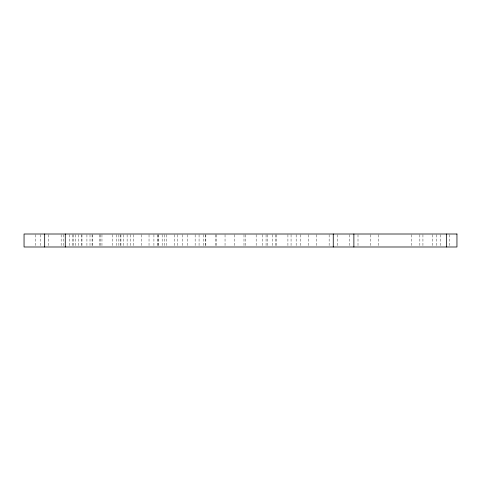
<?xml version="1.0" encoding="UTF-8"?>
<svg xmlns="http://www.w3.org/2000/svg" width="481" height="481" viewBox="0 0 481 481"><rect width="100%" height="100%" fill="white"/><g stroke="black" fill="none" stroke-linecap="round" stroke-linejoin="round"><path stroke-width="0.36" stroke-dasharray="2.4 1.8" d="M449.735 234.728L449.735 246.272M440.458 234.728L440.458 246.993M436.333 234.728L436.333 246.272M432.215 234.728L432.215 246.993M422.937 234.728L422.937 246.993M419.847 234.728L419.847 246.993M411.598 234.728L411.598 246.993M378.613 234.728L378.613 246.993M370.37 234.728L370.37 246.993M358.002 234.728L358.002 246.993M349.753 234.728L349.753 246.993M337.385 234.728L337.385 246.993M329.142 234.728L329.142 246.993M316.775 234.728L316.775 246.993M308.525 234.728L308.525 246.993M300.799 234.728L300.799 246.993M296.158 234.728L296.158 246.993M291.059 234.728L291.059 246.993M287.915 234.728L287.915 246.993M276.779 234.728L276.779 246.993M275.547 234.728L275.547 246.993M272.396 234.728L272.396 246.993M267.298 234.728L267.298 246.993M266.065 234.728L266.065 246.993M262.656 234.728L262.656 246.993M256.163 234.728L256.163 246.993M245.448 234.728L245.448 246.993M243.987 234.728L243.987 246.272M234.253 234.728L234.253 246.993M225.042 234.728L225.042 246.993M216.793 234.728L216.793 246.993M215.584 234.728L215.584 246.993M205.844 234.728L205.844 246.993M205.658 234.728L205.658 246.993M203.397 234.728L203.397 246.993M199.068 234.728L199.068 246.993M195.148 234.728L195.148 246.993M187.181 234.728L187.181 246.993M182.78 234.728L182.78 246.993M177.441 234.728L177.441 246.993M174.537 234.728L174.537 246.993M166.288 234.728L166.288 246.993M164.43 234.728L164.43 246.993M162.163 234.728L162.163 246.993M158.772 234.728L158.772 246.993M158.045 234.728L158.045 246.993M157.84 234.728L157.84 246.993M153.92 234.728L153.92 246.993M149.032 234.728L149.032 246.993M141.552 234.728L141.552 246.993M133.303 234.728L133.303 246.993M130.369 234.728L130.369 246.993M127.122 234.728L127.122 246.993M123.202 234.728L123.202 246.993M120.935 234.728L120.935 246.993M120.629 234.728L120.629 246.993M118.873 234.728L118.873 246.993M116.612 234.728L116.612 246.993M112.692 234.728L112.692 246.993M101.96 234.728L101.96 246.993M100.325 234.728L100.325 246.993M99.29 234.728L99.29 246.993M92.226 234.728L92.226 246.993M92.075 234.728L92.075 246.993M90.013 234.728L90.013 246.993M86.923 234.728L86.923 246.993M81.974 234.728L81.974 246.993M81.77 234.728L81.77 246.993M78.68 234.728L78.68 246.993M75.385 234.728L75.385 246.993M73.557 234.728L73.557 246.993M72.493 234.728L72.493 246.993M69.402 234.728L69.402 246.993M63.817 234.728L63.817 246.993M61.153 234.728L61.153 246.993M48.785 234.728L48.785 246.993M40.542 234.728L40.542 246.993M35.414 234.728L35.414 246.993"/><path stroke-width="0.72" d="M446.645 234.006L446.645 246.993M353.878 234.006L353.878 246.993M333.267 234.006L333.267 246.993M65.278 234.006L65.278 246.993M44.667 234.006L44.667 246.993M456.95 234.006L24.05 234.006L24.05 246.993L456.95 246.993L456.95 234.006"/></g></svg>
